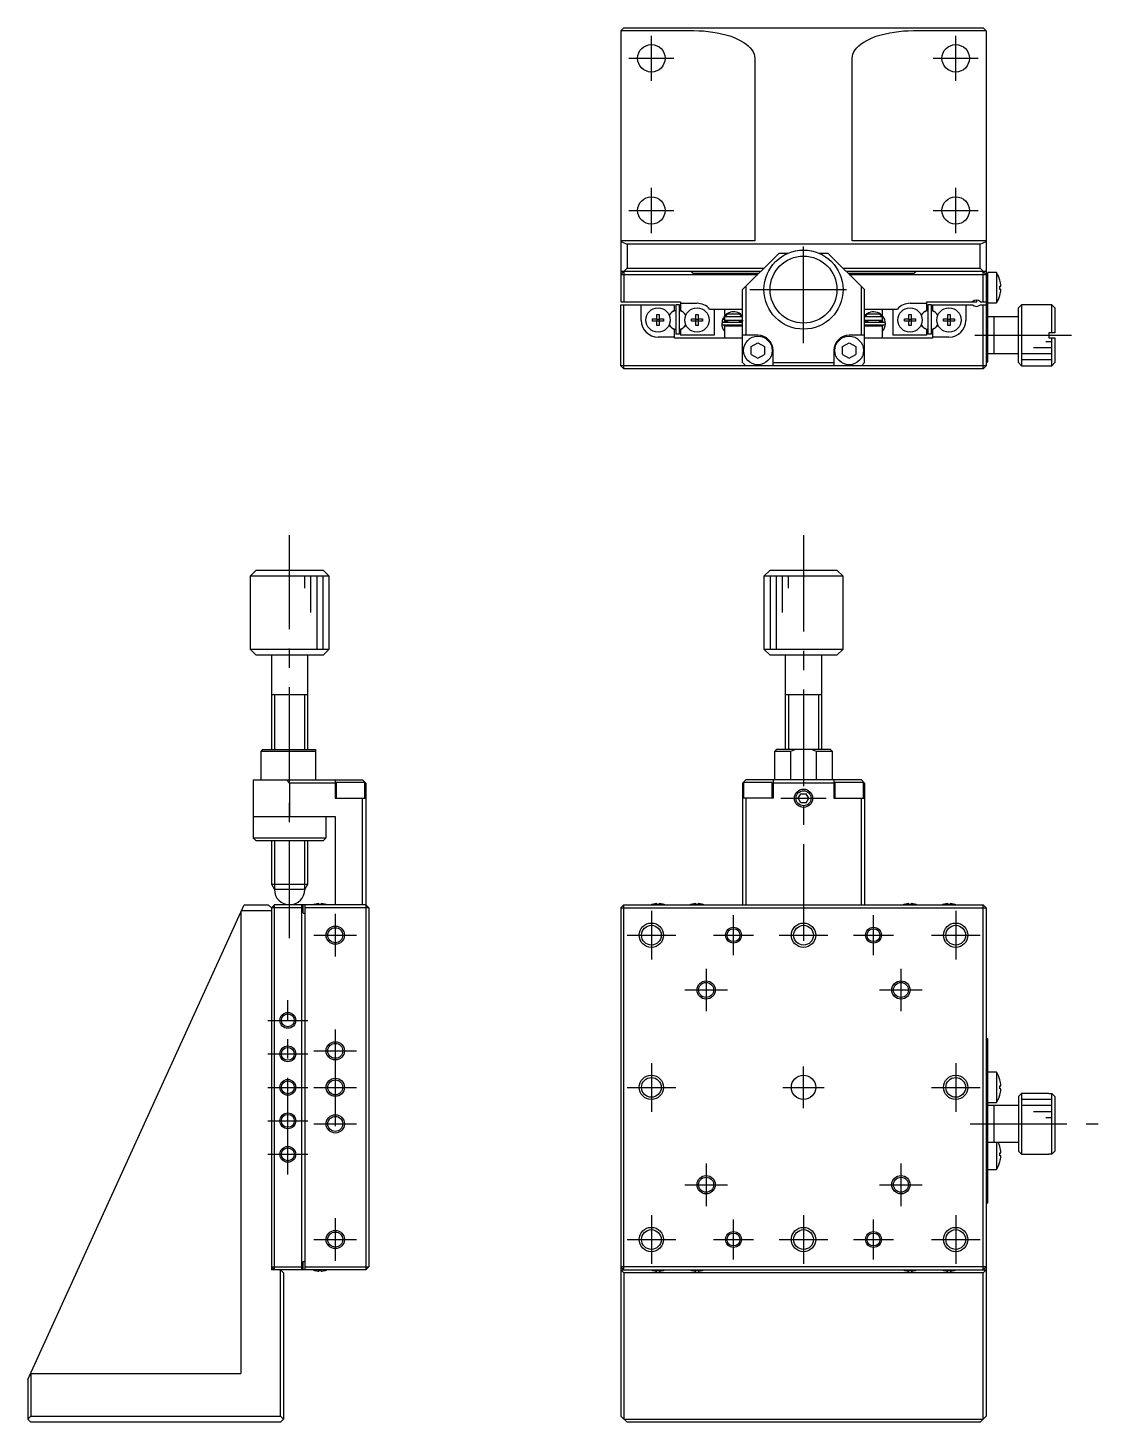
# Model space of a CAD drawing. Extents: x 0 to 390, y -8 to 351.
# Drawn here: x 0 to 175.8, y 121.7 to 350.7 of the extents above; entities that cross this region are included whole.
import ezdxf

# ---------------------------------------------------------------- set-up
doc = ezdxf.new("R2010")
doc.units = 0
doc.header["$LTSCALE"] = 0.5
doc.linetypes.add('CENTER', pattern=[50.8, 31.75, -6.35, 6.35, -6.35])
for name, color, linetype in [('MSM_CENTER', 1, 'CENTER'), ('MSM_CONTINUOUS', 7, 'CONTINUOUS'), ('MSM_NARROW', 5, 'CONTINUOUS')]:
    doc.layers.add(name, color=color, linetype=linetype)

msp = doc.modelspace()

# ---------------------------------------------------------------- linework, layer by layer
at = {"layer": 'MSM_CENTER'}
for p, q in [((102.431119, 342.035936), (102.431119, 349.435936)), ((152.431119, 342.035936), (152.431119, 349.435936)), ((98.731119, 345.735936), (106.131119, 345.735936)), ((148.731119, 345.735936), (156.131119, 345.735936)), ((102.431119, 317.035936), (102.431119, 324.435936)), ((152.431119, 317.035936), (152.431119, 324.435936)), ((98.731119, 320.735936), (106.131119, 320.735936)), ((148.731119, 320.735936), (156.131119, 320.735936)), ((127.431119, 298.935936), (127.431119, 316.535936)), ((118.631119, 307.735936), (136.231119, 307.735936)), ((155.581119, 300.235936), (173.081119, 300.235936)), ((43, 201.167013), (43, 267.417013)), ((127.431119, 267.417013), (127.431119, 197.667013)), ((123.731119, 224.167013), (131.131119, 224.167013)), ((50.5, 205.167013), (50.5, 198.167013)), ((102.431119, 205.667013), (102.431119, 197.667013)), ((115.931119, 198.367013), (115.931119, 204.967013)), ((138.931119, 198.367013), (138.931119, 204.967013)), ((152.431119, 205.667013), (152.431119, 197.667013)), ((47, 201.667013), (54, 201.667013)), ((98.431119, 201.667013), (106.431119, 201.667013)), ((112.631119, 201.667013), (119.231119, 201.667013)), ((123.431119, 201.667013), (131.431119, 201.667013)), ((135.631119, 201.667013), (142.231119, 201.667013)), ((148.431119, 201.667013), (156.431119, 201.667013)), ((111.431119, 196.167013), (111.431119, 189.167013)), ((143.431119, 196.167013), (143.431119, 189.167013)), ((107.931119, 192.667013), (114.931119, 192.667013)), ((139.931119, 192.667013), (146.931119, 192.667013)), ((42.7, 162.367013), (42.7, 190.967013)), ((39.4, 187.667013), (46, 187.667013)), ((50.5, 186.167013), (50.5, 167.167013)), ((39.4, 182.167013), (46, 182.167013)), ((47, 182.667013), (54, 182.667013)), ((102.431119, 180.667013), (102.431119, 172.667013)), ((127.431119, 173.267013), (127.431119, 180.067013)), ((152.431119, 180.667013), (152.431119, 172.667013)), ((39.4, 176.667013), (46, 176.667013)), ((47, 176.667013), (54, 176.667013)), ((98.431119, 176.667013), (106.431119, 176.667013)), ((124.031119, 176.667013), (130.831119, 176.667013)), ((148.431119, 176.667013), (156.431119, 176.667013)), ((39.4, 171.167013), (46, 171.167013)), ((47, 170.667013), (54, 170.667013)), ((154.831119, 170.667013), (175.831119, 170.667013)), ((39.4, 165.667013), (46, 165.667013)), ((111.431119, 164.167013), (111.431119, 157.167013)), ((143.431119, 164.167013), (143.431119, 157.167013)), ((107.931119, 160.667013), (114.931119, 160.667013)), ((139.931119, 160.667013), (146.931119, 160.667013)), ((50.5, 155.167013), (50.5, 148.167013)), ((102.431119, 155.667013), (102.431119, 147.667013)), ((115.931119, 148.367013), (115.931119, 154.967013)), ((127.431119, 155.667013), (127.431119, 147.667013)), ((138.931119, 148.367013), (138.931119, 154.967013)), ((152.431119, 155.667013), (152.431119, 147.667013)), ((47, 151.667013), (54, 151.667013)), ((98.431119, 151.667013), (106.431119, 151.667013)), ((112.631119, 151.667013), (119.231119, 151.667013)), ((123.431119, 151.667013), (131.431119, 151.667013)), ((135.631119, 151.667013), (142.231119, 151.667013)), ((148.431119, 151.667013), (156.431119, 151.667013))]:
    msp.add_line(p, q, dxfattribs=at)
at = {"layer": 'MSM_CONTINUOUS'}
for p, q in [((97.931119, 350.735936), (97.431119, 350.235936)), ((97.931119, 350.735936), (156.931119, 350.735936)), ((157.431119, 350.235936), (156.931113, 350.73593)), ((97.431119, 350.235936), (97.431119, 305.735936)), ((97.475392, 350.280209), (109.431119, 350.280209)), ((109.431119, 350.280209), (110.21571, 350.266161)), ((110.21571, 350.266161), (110.995463, 350.224102)), ((110.995463, 350.224102), (111.765572, 350.154292)), ((111.765572, 350.154292), (112.521289, 350.057161)), ((112.521289, 350.057161), (113.257953, 349.933308)), ((113.257953, 349.933308), (113.971024, 349.783497)), ((113.971024, 349.783497), (114.656104, 349.608652)), ((114.656104, 349.608652), (115.308971, 349.40985)), ((115.308971, 349.40985), (115.925599, 349.188316)), ((115.925599, 349.188316), (116.502186, 348.945418)), ((116.502186, 348.945418), (117.035178, 348.682652)), ((117.035178, 348.682652), (117.521289, 348.401638)), ((117.521289, 348.401638), (117.95752, 348.10411)), ((136.904717, 348.10411), (137.340949, 348.401638)), ((137.340949, 348.401638), (137.827059, 348.682652)), ((137.827059, 348.682652), (138.360051, 348.945418)), ((138.360051, 348.945418), (138.936638, 349.188316)), ((138.936638, 349.188316), (139.553266, 349.40985)), ((139.553266, 349.40985), (140.206133, 349.608652)), ((140.206133, 349.608652), (140.891214, 349.783497)), ((140.891214, 349.783497), (141.604284, 349.933308)), ((141.604284, 349.933308), (142.340949, 350.057161)), ((142.340949, 350.057161), (143.096665, 350.154292)), ((143.096665, 350.154292), (143.866774, 350.224102)), ((143.866774, 350.224102), (144.646528, 350.266161)), ((144.646528, 350.266161), (145.431119, 350.280209)), ((145.431119, 350.280209), (157.386845, 350.280209)), ((157.431119, 350.235936), (157.431119, 295.235936)), ((117.95752, 348.10411), (118.341184, 347.791901)), ((118.341184, 347.791901), (118.669914, 347.466936)), ((118.669914, 347.466936), (118.941684, 347.131218)), ((118.941684, 347.131218), (119.154818, 346.786819)), ((119.154818, 346.786819), (119.308002, 346.43586)), ((119.308002, 346.43586), (119.400292, 346.080505)), ((119.400292, 346.080505), (119.431119, 345.722947)), ((135.431119, 345.722947), (135.461945, 346.080505)), ((135.461945, 346.080505), (135.554235, 346.43586)), ((135.554235, 346.43586), (135.707419, 346.786819)), ((135.707419, 346.786819), (135.920553, 347.131218)), ((135.920553, 347.131218), (136.192323, 347.466936)), ((136.192323, 347.466936), (136.521053, 347.791901)), ((136.521053, 347.791901), (136.904717, 348.10411)), ((119.431119, 345.722947), (119.431119, 315.735936)), ((135.431119, 315.735936), (135.431119, 345.722947)), ((119.431119, 315.735936), (97.431119, 315.735936)), ((97.431119, 315.645014), (98.431119, 315.189288)), ((156.431119, 315.189288), (98.431119, 315.189288)), ((98.431119, 315.189288), (98.431119, 311.235936)), ((157.431119, 315.735936), (135.431119, 315.735936)), ((156.431119, 315.189288), (157.431119, 315.645014)), ((156.431119, 311.235936), (156.431119, 315.189288)), ((117.431119, 307.735936), (123.431119, 313.735936)), ((123.431119, 313.735936), (124.931119, 313.735936)), ((129.931119, 313.735936), (131.431119, 313.735936)), ((131.431119, 313.735936), (137.431119, 307.735936)), ((97.431119, 310.235936), (98.431119, 311.235936)), ((120.431119, 310.735936), (97.431119, 310.735936)), ((97.431119, 310.235936), (119.931119, 310.235936)), ((97.931119, 310.735936), (97.931119, 305.735936)), ((98.431119, 311.235936), (120.931119, 311.235936)), ((109.281119, 310.385936), (108.931119, 310.735936)), ((120.081119, 310.385936), (109.281119, 310.385936)), ((133.931119, 311.235936), (156.431119, 311.235936)), ((157.431119, 310.735936), (134.431119, 310.735936)), ((145.581119, 310.385936), (134.781119, 310.385936)), ((134.931119, 310.235936), (157.431119, 310.235936)), ((145.931119, 310.735936), (145.581119, 310.385936)), ((156.431119, 311.235936), (157.431119, 310.235936)), ((156.931119, 305.735936), (156.931119, 310.735936)), ((157.431119, 310.335936), (157.731119, 310.335936)), ((159.122776, 310.535936), (157.731119, 310.535936)), ((157.731119, 295.835936), (157.731119, 310.535936)), ((159.122776, 310.535936), (159.122776, 305.535936)), ((159.693699, 309.294525), (159.700554, 309.297868)), ((117.431119, 295.735936), (117.431119, 307.735936)), ((117.931119, 308.235936), (117.931119, 300.235936)), ((136.931119, 300.235936), (136.931119, 308.235936)), ((137.431119, 295.735936), (137.431119, 307.735936)), ((159.693699, 307.775936), (159.693699, 308.295936)), ((159.693699, 308.295936), (159.866071, 308.295936)), ((159.866071, 307.775936), (159.693699, 307.775936)), ((97.431119, 305.735936), (107.231119, 305.735936)), ((97.431119, 295.235936), (97.431119, 305.235936)), ((97.431119, 305.235936), (106.231119, 305.235936)), ((97.931119, 294.735936), (97.931119, 305.235936)), ((100.781119, 302.685936), (100.781119, 305.235936)), ((106.231119, 304.286741), (106.231119, 305.235936)), ((106.431119, 305.235936), (106.431119, 300.435936)), ((107.031119, 305.235936), (106.431119, 305.235936)), ((107.031119, 300.435936), (107.031119, 305.235936)), ((107.231119, 305.735936), (107.231119, 304.286741)), ((107.231119, 305.485936), (109.931119, 305.485936)), ((144.931119, 305.485936), (147.631119, 305.485936)), ((147.631119, 305.735936), (147.631119, 304.286741)), ((147.631119, 305.735936), (155.931119, 305.735936)), ((147.831119, 305.235936), (147.831119, 300.435936)), ((148.431119, 305.235936), (147.831119, 305.235936)), ((148.431119, 300.435936), (148.431119, 305.235936)), ((148.631119, 305.235936), (148.631119, 304.286741)), ((148.631119, 305.235936), (155.169681, 305.235936)), ((154.081119, 305.235936), (154.081119, 302.685936)), ((155.931119, 305.735936), (155.931119, 305.980923)), ((156.492556, 305.735936), (157.431119, 305.735936)), ((156.492556, 305.235936), (157.431119, 305.235936)), ((156.931119, 294.735936), (156.931119, 305.235936)), ((157.731119, 305.535936), (159.122776, 305.535936)), ((159.700554, 306.774003), (159.693699, 306.777346)), ((163.231119, 305.235936), (162.731119, 304.735936)), ((162.731119, 295.735936), (162.731119, 304.735936)), ((163.231119, 305.235936), (163.231119, 295.235936)), ((168.231119, 305.235936), (163.231119, 305.235936)), ((168.231119, 300.635936), (168.231119, 305.235936)), ((168.731119, 304.735936), (168.231119, 305.235936)), ((168.731119, 304.735936), (168.731119, 300.635936)), ((102.644757, 302.555936), (102.644757, 302.915936)), ((102.644757, 302.915936), (103.351119, 302.915936)), ((103.351119, 302.555936), (102.644757, 302.555936)), ((103.351119, 303.622297), (103.711119, 303.622297)), ((103.351119, 302.915936), (103.351119, 303.622297)), ((103.361491, 302.905563), (103.351119, 302.915936)), ((103.361491, 302.566308), (103.351119, 302.555936)), ((103.351119, 301.849574), (103.351119, 302.555936)), ((103.361491, 302.566308), (103.361491, 302.905563)), ((103.361491, 302.905563), (103.700746, 302.905563)), ((103.700746, 302.566308), (103.361491, 302.566308)), ((103.700746, 302.905563), (103.711119, 302.915936)), ((103.700746, 302.905563), (103.700746, 302.566308)), ((103.700746, 302.566308), (103.711119, 302.555936)), ((103.711119, 303.622297), (103.711119, 302.915936)), ((103.711119, 302.915936), (104.41748, 302.915936)), ((103.711119, 302.555936), (103.711119, 301.849574)), ((104.41748, 302.555936), (103.711119, 302.555936)), ((104.41748, 302.915936), (104.41748, 302.555936)), ((106.231119, 304.286741), (105.971023, 304.136575)), ((107.491214, 304.136575), (107.231119, 304.286741)), ((109.044757, 302.915936), (109.751119, 302.915936)), ((109.044757, 302.555936), (109.044757, 302.915936)), ((109.751119, 302.555936), (109.044757, 302.555936)), ((109.751119, 303.622297), (110.111119, 303.622297)), ((109.751119, 302.915936), (109.751119, 303.622297)), ((109.761491, 302.905563), (109.751119, 302.915936)), ((109.761491, 302.566308), (109.751119, 302.555936)), ((109.751119, 301.849574), (109.751119, 302.555936)), ((109.761491, 302.566308), (109.761491, 302.905563)), ((109.761491, 302.905563), (110.100746, 302.905563)), ((110.100746, 302.566308), (109.761491, 302.566308)), ((110.100746, 302.905563), (110.111119, 302.915936)), ((110.100746, 302.905563), (110.100746, 302.566308)), ((110.100746, 302.566308), (110.111119, 302.555936)), ((110.111119, 303.622297), (110.111119, 302.915936)), ((110.111119, 302.915936), (110.81748, 302.915936)), ((110.111119, 302.555936), (110.111119, 301.849574)), ((110.81748, 302.555936), (110.111119, 302.555936)), ((110.81748, 302.915936), (110.81748, 302.555936)), ((112.010181, 304.535936), (117.431119, 304.535936)), ((112.731119, 304.535936), (112.731119, 300.235936)), ((114.123422, 302.850982), (113.987463, 302.163528)), ((114.088613, 302.66982), (114.087533, 302.635594)), ((114.087533, 302.635594), (114.088165, 302.601358)), ((114.088165, 302.601358), (114.090508, 302.567195)), ((114.091402, 302.703952), (114.088613, 302.66982)), ((114.090508, 302.567195), (114.094555, 302.533189)), ((114.095895, 302.737907), (114.091402, 302.703952)), ((114.094555, 302.533189), (114.100297, 302.499423)), ((114.10208, 302.771602), (114.095895, 302.737907)), ((114.100297, 302.499423), (114.107719, 302.465979)), ((114.109943, 302.804953), (114.10208, 302.771602)), ((114.107719, 302.465979), (114.116805, 302.432939)), ((114.119466, 302.83788), (114.109943, 302.804953)), ((114.116805, 302.432939), (114.127532, 302.400384)), ((114.130625, 302.8703), (114.119466, 302.83788)), ((114.127532, 302.400384), (114.139874, 302.368394)), ((114.142679, 302.900467), (114.130625, 302.8703)), ((114.143102, 302.901196), (114.142679, 302.900467)), ((114.146469, 302.903236), (114.143102, 302.901196)), ((114.156489, 302.929627), (114.144672, 302.902633)), ((114.1487, 302.903727), (114.146469, 302.903236)), ((114.1475, 302.909333), (114.370918, 302.841632)), ((114.153122, 302.904056), (114.1487, 302.903727)), ((114.158666, 302.903852), (114.153122, 302.904056)), ((114.165298, 302.903115), (114.158666, 302.903852)), ((114.172971, 302.901852), (114.165298, 302.903115)), ((114.181636, 302.900069), (114.172971, 302.901852)), ((114.191235, 302.897779), (114.181636, 302.900069)), ((114.201703, 302.894998), (114.191235, 302.897779)), ((114.212971, 302.891743), (114.201703, 302.894998)), ((114.224965, 302.888037), (114.212971, 302.891743)), ((114.237604, 302.883903), (114.224965, 302.888037)), ((114.250805, 302.879371), (114.237604, 302.883903)), ((114.264479, 302.874468), (114.250805, 302.879371)), ((114.278536, 302.869229), (114.264479, 302.874468)), ((114.292882, 302.863689), (114.278536, 302.869229)), ((114.307421, 302.857883), (114.292882, 302.863689)), ((114.322058, 302.851851), (114.307421, 302.857883)), ((114.336694, 302.845632), (114.322058, 302.851851)), ((114.351232, 302.839269), (114.336694, 302.845632)), ((114.365576, 302.832803), (114.351232, 302.839269)), ((114.37963, 302.826278), (114.365576, 302.832803)), ((114.370918, 302.841632), (114.431125, 302.811438)), ((114.3933, 302.819736), (114.37963, 302.826278)), ((114.406497, 302.813222), (114.3933, 302.819736)), ((114.419131, 302.806778), (114.406497, 302.813222)), ((114.431119, 302.800448), (114.419131, 302.806778)), ((114.431119, 304.535936), (114.431119, 303.372551)), ((114.431119, 303.235936), (114.431119, 302.735936)), ((117.431119, 303.235936), (114.431119, 303.235936)), ((114.431119, 302.735936), (117.431119, 302.735936)), ((114.477557, 302.635876), (114.478186, 302.650941)), ((114.477699, 302.620803), (114.477557, 302.635876)), ((114.478611, 302.605759), (114.477699, 302.620803)), ((114.478186, 302.650941), (114.479583, 302.665956)), ((114.480289, 302.590786), (114.478611, 302.605759)), ((114.479583, 302.665956), (114.481747, 302.680881)), ((114.482728, 302.575922), (114.480289, 302.590786)), ((114.481747, 302.680881), (114.48467, 302.695678)), ((114.48592, 302.561206), (114.482728, 302.575922)), ((114.48467, 302.695678), (114.488346, 302.710308)), ((114.485435, 303.235936), (115.014604, 303.735936)), ((114.489855, 302.546676), (114.48592, 302.561206)), ((114.488346, 302.710308), (114.492762, 302.724731)), ((114.494521, 302.532369), (114.489855, 302.546676)), ((114.492762, 302.724731), (114.497906, 302.73891)), ((114.492924, 302.535936), (114.931119, 302.535936)), ((114.499905, 302.518322), (114.494521, 302.532369)), ((114.497906, 302.73891), (114.501313, 302.747231)), ((114.50599, 302.504569), (114.499905, 302.518322)), ((114.512759, 302.491145), (114.50599, 302.504569)), ((114.520193, 302.478082), (114.512759, 302.491145)), ((114.528271, 302.465413), (114.520193, 302.478082)), ((114.536971, 302.453167), (114.528271, 302.465413)), ((114.54627, 302.441374), (114.536971, 302.453167)), ((114.556143, 302.430061), (114.54627, 302.441374)), ((114.566563, 302.419254), (114.556143, 302.430061)), ((114.577505, 302.408978), (114.566563, 302.419254)), ((114.588939, 302.399257), (114.577505, 302.408978)), ((114.600838, 302.390112), (114.588939, 302.399257)), ((114.613172, 302.381563), (114.600838, 302.390112)), ((114.625909, 302.37363), (114.613172, 302.381563)), ((114.63902, 302.36633), (114.625909, 302.37363)), ((114.931119, 302.735936), (114.931119, 302.330936)), ((115.014604, 303.735936), (116.847634, 303.735936)), ((116.847634, 303.735936), (117.376802, 303.235936)), ((116.931119, 302.330936), (116.931119, 302.735936)), ((116.931119, 302.535936), (117.369303, 302.535936)), ((117.242933, 302.377635), (117.229975, 302.369988)), ((117.255502, 302.385912), (117.242933, 302.377635)), ((117.26765, 302.3948), (117.255502, 302.385912)), ((117.279347, 302.404279), (117.26765, 302.3948)), ((117.290563, 302.414327), (117.279347, 302.404279)), ((117.301268, 302.424922), (117.290563, 302.414327)), ((117.311434, 302.436039), (117.301268, 302.424922)), ((117.321035, 302.447651), (117.311434, 302.436039)), ((117.330045, 302.459733), (117.321035, 302.447651)), ((117.338438, 302.472253), (117.330045, 302.459733)), ((117.346192, 302.485182), (117.338438, 302.472253)), ((117.353286, 302.498487), (117.346192, 302.485182)), ((117.359698, 302.512136), (117.353286, 302.498487)), ((117.365412, 302.526094), (117.359698, 302.512136)), ((117.360924, 302.747231), (117.36669, 302.732686)), ((117.37041, 302.540325), (117.365412, 302.526094)), ((117.366328, 302.736093), (117.431405, 302.547571)), ((117.36669, 302.732686), (117.371506, 302.718425)), ((117.374678, 302.554793), (117.37041, 302.540325)), ((117.371506, 302.718425), (117.375591, 302.703932)), ((117.378204, 302.569459), (117.374678, 302.554793)), ((117.375591, 302.703932), (117.378934, 302.689246)), ((117.380977, 302.584285), (117.378204, 302.569459)), ((117.378934, 302.689246), (117.381525, 302.674404)), ((117.38299, 302.599233), (117.380977, 302.584285)), ((117.381525, 302.674404), (117.383355, 302.659445)), ((117.384237, 302.614263), (117.38299, 302.599233)), ((117.383355, 302.659445), (117.384419, 302.644409)), ((117.384713, 302.629335), (117.384237, 302.614263)), ((117.384419, 302.644409), (117.384713, 302.629335)), ((137.431119, 304.535936), (142.852056, 304.535936)), ((140.431119, 303.235936), (137.431119, 303.235936)), ((137.431119, 302.735936), (140.431119, 302.735936)), ((137.477557, 302.635876), (137.478186, 302.650941)), ((137.477699, 302.620803), (137.477557, 302.635876)), ((137.478611, 302.605759), (137.477699, 302.620803)), ((137.478186, 302.650941), (137.479583, 302.665956)), ((137.480289, 302.590786), (137.478611, 302.605759)), ((137.479583, 302.665956), (137.481747, 302.680881)), ((137.482728, 302.575922), (137.480289, 302.590786)), ((137.481747, 302.680881), (137.48467, 302.695678)), ((137.48592, 302.561206), (137.482728, 302.575922)), ((137.48467, 302.695678), (137.488346, 302.710308)), ((137.485435, 303.235936), (138.014604, 303.735936)), ((137.489855, 302.546676), (137.48592, 302.561206)), ((137.488346, 302.710308), (137.492762, 302.724731)), ((137.494521, 302.532369), (137.489855, 302.546676)), ((137.492762, 302.724731), (137.497906, 302.73891)), ((137.492924, 302.535936), (137.931119, 302.535936)), ((137.499905, 302.518322), (137.494521, 302.532369)), ((137.497906, 302.73891), (137.501313, 302.747231)), ((137.50599, 302.504569), (137.499905, 302.518322)), ((137.512759, 302.491145), (137.50599, 302.504569)), ((137.520193, 302.478082), (137.512759, 302.491145)), ((137.528271, 302.465413), (137.520193, 302.478082)), ((137.536971, 302.453167), (137.528271, 302.465413)), ((137.54627, 302.441374), (137.536971, 302.453167)), ((137.556143, 302.430061), (137.54627, 302.441374)), ((137.566563, 302.419254), (137.556143, 302.430061)), ((137.577505, 302.408978), (137.566563, 302.419254)), ((137.588939, 302.399257), (137.577505, 302.408978)), ((137.600838, 302.390112), (137.588939, 302.399257)), ((137.613172, 302.381563), (137.600838, 302.390112)), ((137.625909, 302.37363), (137.613172, 302.381563)), ((137.63902, 302.36633), (137.625909, 302.37363)), ((137.931119, 302.735936), (137.931119, 302.330936)), ((138.014604, 303.735936), (139.847634, 303.735936)), ((139.847634, 303.735936), (140.376802, 303.235936)), ((139.931119, 302.330936), (139.931119, 302.735936)), ((139.931119, 302.535936), (140.369303, 302.535936)), ((140.242933, 302.377635), (140.229975, 302.369988)), ((140.255502, 302.385912), (140.242933, 302.377635)), ((140.26765, 302.3948), (140.255502, 302.385912)), ((140.279347, 302.404279), (140.26765, 302.3948)), ((140.290563, 302.414327), (140.279347, 302.404279)), ((140.301268, 302.424922), (140.290563, 302.414327)), ((140.311434, 302.436039), (140.301268, 302.424922)), ((140.321035, 302.447651), (140.311434, 302.436039)), ((140.330045, 302.459733), (140.321035, 302.447651)), ((140.338438, 302.472253), (140.330045, 302.459733)), ((140.346192, 302.485182), (140.338438, 302.472253)), ((140.353286, 302.498487), (140.346192, 302.485182)), ((140.359698, 302.512136), (140.353286, 302.498487)), ((140.365412, 302.526094), (140.359698, 302.512136)), ((140.360924, 302.747231), (140.36669, 302.732686)), ((140.37041, 302.540325), (140.365412, 302.526094)), ((140.366328, 302.736093), (140.474808, 302.330978)), ((140.36669, 302.732686), (140.371506, 302.718425)), ((140.374678, 302.554793), (140.37041, 302.540325)), ((140.371506, 302.718425), (140.375591, 302.703932)), ((140.378204, 302.569459), (140.374678, 302.554793)), ((140.375591, 302.703932), (140.378934, 302.689246)), ((140.380977, 302.584285), (140.378204, 302.569459)), ((140.378934, 302.689246), (140.381525, 302.674404)), ((140.38299, 302.599233), (140.380977, 302.584285)), ((140.381525, 302.674404), (140.383355, 302.659445)), ((140.384237, 302.614263), (140.38299, 302.599233)), ((140.383355, 302.659445), (140.384419, 302.644409)), ((140.384713, 302.629335), (140.384237, 302.614263)), ((140.384419, 302.644409), (140.384713, 302.629335)), ((140.431119, 303.372181), (140.431119, 304.535936)), ((140.431119, 302.735936), (140.431119, 303.235936)), ((140.715338, 302.905774), (140.714781, 302.909123)), ((140.74094, 302.843581), (140.719559, 302.900467)), ((142.131119, 304.535936), (142.131119, 300.235936)), ((144.044757, 302.915936), (144.751119, 302.915936)), ((144.044757, 302.555936), (144.044757, 302.915936)), ((144.751119, 302.555936), (144.044757, 302.555936)), ((144.751119, 303.622297), (145.111119, 303.622297)), ((144.751119, 302.915936), (144.751119, 303.622297)), ((144.761491, 302.905563), (144.751119, 302.915936)), ((144.761491, 302.566308), (144.751119, 302.555936)), ((144.751119, 301.849574), (144.751119, 302.555936)), ((144.761491, 302.566308), (144.761491, 302.905563)), ((144.761491, 302.905563), (145.100746, 302.905563)), ((145.100746, 302.566308), (144.761491, 302.566308)), ((145.100746, 302.905563), (145.111119, 302.915936)), ((145.100746, 302.905563), (145.100746, 302.566308)), ((145.100746, 302.566308), (145.111119, 302.555936)), ((145.111119, 303.622297), (145.111119, 302.915936)), ((145.111119, 302.915936), (145.81748, 302.915936)), ((145.111119, 302.555936), (145.111119, 301.849574)), ((145.81748, 302.555936), (145.111119, 302.555936)), ((145.81748, 302.915936), (145.81748, 302.555936)), ((147.371023, 304.136575), (147.631119, 304.286741)), ((148.631119, 304.286741), (148.891214, 304.136575)), ((150.444757, 302.555936), (150.444757, 302.915936)), ((150.444757, 302.915936), (151.151119, 302.915936)), ((151.151119, 302.555936), (150.444757, 302.555936)), ((151.151119, 303.622297), (151.511119, 303.622297)), ((151.151119, 302.915936), (151.151119, 303.622297)), ((151.161491, 302.905563), (151.151119, 302.915936)), ((151.161491, 302.566308), (151.151119, 302.555936)), ((151.151119, 301.849574), (151.151119, 302.555936)), ((151.161491, 302.566308), (151.161491, 302.905563)), ((151.161491, 302.905563), (151.500746, 302.905563)), ((151.500746, 302.566308), (151.161491, 302.566308)), ((151.500746, 302.905563), (151.511119, 302.915936)), ((151.500746, 302.905563), (151.500746, 302.566308)), ((151.500746, 302.566308), (151.511119, 302.555936)), ((151.511119, 303.622297), (151.511119, 302.915936)), ((151.511119, 302.915936), (152.21748, 302.915936)), ((152.21748, 302.555936), (151.511119, 302.555936)), ((151.511119, 302.555936), (151.511119, 301.849574)), ((152.21748, 302.915936), (152.21748, 302.555936)), ((162.731119, 303.235936), (157.731119, 303.235936)), ((158.731119, 297.235936), (158.731119, 303.235936)), ((103.711119, 301.849574), (103.351119, 301.849574)), ((105.971023, 301.335296), (106.231119, 301.18513)), ((106.231119, 299.735936), (106.231119, 301.18513)), ((107.031119, 300.435936), (106.431119, 300.435936)), ((107.231119, 301.18513), (107.491214, 301.335296)), ((107.231119, 301.18513), (107.231119, 300.235936)), ((112.731119, 300.235936), (107.231119, 300.235936)), ((110.111119, 301.849574), (109.751119, 301.849574)), ((114.139874, 302.368394), (114.153802, 302.337047)), ((114.153802, 302.337047), (114.157494, 302.329388)), ((117.431119, 302.330936), (114.181119, 302.330936)), ((114.181119, 301.940936), (117.431119, 301.940936)), ((114.429988, 301.724345), (114.387436, 301.940912)), ((117.431119, 301.735936), (114.431119, 301.735936)), ((114.431119, 301.735936), (114.431119, 299.735936)), ((114.652471, 302.359679), (114.63902, 302.36633)), ((114.666232, 302.353691), (114.652471, 302.359679)), ((114.680269, 302.34838), (114.666232, 302.353691)), ((114.694548, 302.343758), (114.680269, 302.34838)), ((114.709036, 302.339833), (114.694548, 302.343758)), ((114.7237, 302.336616), (114.709036, 302.339833)), ((114.738503, 302.334113), (114.7237, 302.336616)), ((114.753413, 302.332329), (114.738503, 302.334113)), ((114.768393, 302.331269), (114.753413, 302.332329)), ((114.782618, 302.330936), (114.768393, 302.331269)), ((114.931119, 301.940936), (114.931119, 301.735936)), ((116.931119, 301.735936), (116.931119, 301.940936)), ((117.086314, 302.331011), (117.079619, 302.330936)), ((117.101319, 302.331707), (117.086314, 302.331011)), ((117.116274, 302.333129), (117.101319, 302.331707)), ((117.131146, 302.335274), (117.116274, 302.333129)), ((117.145898, 302.338138), (117.131146, 302.335274)), ((117.160496, 302.341715), (117.145898, 302.338138)), ((117.174906, 302.345998), (117.160496, 302.341715)), ((117.189092, 302.350978), (117.174906, 302.345998)), ((117.203022, 302.356645), (117.189092, 302.350978)), ((117.216661, 302.362986), (117.203022, 302.356645)), ((117.229975, 302.369988), (117.216661, 302.362986)), ((119.931119, 300.235936), (117.431119, 300.235936)), ((137.431119, 300.235936), (134.931119, 300.235936)), ((140.681119, 302.330936), (137.431119, 302.330936)), ((137.431119, 301.940936), (140.681119, 301.940936)), ((140.431119, 301.735936), (137.431119, 301.735936)), ((137.652471, 302.359679), (137.63902, 302.36633)), ((137.666232, 302.353691), (137.652471, 302.359679)), ((137.680269, 302.34838), (137.666232, 302.353691)), ((137.694548, 302.343758), (137.680269, 302.34838)), ((137.709036, 302.339833), (137.694548, 302.343758)), ((137.7237, 302.336616), (137.709036, 302.339833)), ((137.738503, 302.334113), (137.7237, 302.336616)), ((137.753413, 302.332329), (137.738503, 302.334113)), ((137.768393, 302.331269), (137.753413, 302.332329)), ((137.782618, 302.330936), (137.768393, 302.331269)), ((137.931119, 301.940936), (137.931119, 301.735936)), ((139.931119, 301.735936), (139.931119, 301.940936)), ((140.086314, 302.331011), (140.079619, 302.330936)), ((140.101319, 302.331707), (140.086314, 302.331011)), ((140.116274, 302.333129), (140.101319, 302.331707)), ((140.131146, 302.335274), (140.116274, 302.333129)), ((140.145898, 302.338138), (140.131146, 302.335274)), ((140.160496, 302.341715), (140.145898, 302.338138)), ((140.174906, 302.345998), (140.160496, 302.341715)), ((140.189092, 302.350978), (140.174906, 302.345998)), ((140.203022, 302.356645), (140.189092, 302.350978)), ((140.216661, 302.362986), (140.203022, 302.356645)), ((140.229975, 302.369988), (140.216661, 302.362986)), ((140.431119, 299.735936), (140.431119, 301.735936)), ((140.474484, 301.94088), (140.431205, 301.723502)), ((147.631119, 300.235936), (142.131119, 300.235936)), ((145.111119, 301.849574), (144.751119, 301.849574)), ((147.631119, 301.18513), (147.371023, 301.335296)), ((147.631119, 301.18513), (147.631119, 300.235936)), ((148.431119, 300.435936), (147.831119, 300.435936)), ((148.891214, 301.335296), (148.631119, 301.18513)), ((148.631119, 301.18513), (148.631119, 299.735936)), ((151.511119, 301.849574), (151.151119, 301.849574)), ((167.731119, 300.635936), (167.731119, 299.835936)), ((168.731119, 300.635936), (167.731119, 300.635936)), ((106.231119, 299.935936), (103.531119, 299.935936)), ((117.431119, 299.735936), (106.231119, 299.735936)), ((118.831119, 298.371021), (119.931119, 299.006106)), ((118.831119, 297.10085), (118.831119, 298.371021)), ((119.931119, 299.006106), (121.031119, 298.371021)), ((121.031119, 298.371021), (121.031119, 297.10085)), ((133.831119, 298.371021), (134.931119, 299.006106)), ((133.831119, 297.10085), (133.831119, 298.371021)), ((134.931119, 299.006106), (136.031119, 298.371021)), ((136.031119, 298.371021), (136.031119, 297.10085)), ((148.631119, 299.735936), (137.431119, 299.735936)), ((151.331119, 299.935936), (148.631119, 299.935936)), ((167.731119, 299.835936), (168.731119, 299.835936)), ((168.231119, 295.235936), (168.231119, 299.835936)), ((168.731119, 299.835936), (168.731119, 295.735936)), ((117.431119, 295.735936), (117.931119, 295.235936)), ((118.831119, 297.10085), (119.931119, 296.465765)), ((119.931119, 296.465765), (121.031119, 297.10085)), ((122.431119, 295.235936), (122.431119, 297.735936)), ((122.431119, 295.735936), (132.431119, 295.735936)), ((132.431119, 297.735936), (132.431119, 295.235936)), ((133.831119, 297.10085), (134.931119, 296.465765)), ((134.931119, 296.465765), (136.031119, 297.10085)), ((136.931119, 295.235936), (137.431119, 295.735936)), ((157.731119, 295.835936), (157.431119, 295.835936)), ((157.731119, 297.235936), (162.731119, 297.235936)), ((162.731119, 295.735936), (163.231119, 295.235936)), ((168.231119, 295.235936), (168.731119, 295.735936)), ((97.931119, 294.735936), (97.431119, 295.235936)), ((157.431119, 295.235936), (97.431119, 295.235936)), ((156.931119, 294.735936), (97.931119, 294.735936)), ((156.931119, 294.735936), (157.431119, 295.235936)), ((163.231119, 295.235936), (168.231119, 295.235936)), ((37.5, 261.667013), (36.5, 260.667013)), ((37.5, 261.667013), (48.5, 261.667013)), ((49.5, 260.667013), (48.5, 261.667013)), ((121.931119, 261.667013), (120.931119, 260.667013)), ((121.931119, 261.667013), (132.931119, 261.667013)), ((133.931119, 260.667013), (132.931119, 261.667013)), ((49.5, 260.667013), (36.5, 260.667013)), ((36.5, 260.667013), (36.5, 248.667013)), ((49.5, 248.667013), (49.5, 260.667013)), ((133.931119, 260.667013), (120.931119, 260.667013)), ((120.931119, 260.667013), (120.931119, 248.667013)), ((133.931119, 248.667013), (133.931119, 260.667013)), ((36.5, 248.667013), (37.5, 247.667013)), ((36.5, 248.667013), (49.5, 248.667013)), ((48.5, 247.667013), (37.5, 247.667013)), ((40, 247.667013), (40, 232.167013)), ((46, 232.167013), (46, 247.667013)), ((48.5, 247.667013), (49.5, 248.667013)), ((120.931119, 248.667013), (121.931119, 247.667013)), ((120.931119, 248.667013), (133.931119, 248.667013)), ((132.931119, 247.667013), (121.931119, 247.667013)), ((124.431119, 247.667013), (124.431119, 232.167032)), ((130.431119, 232.167032), (130.431119, 247.667013)), ((132.931119, 247.667013), (133.931119, 248.667013)), ((46.000005, 241.167013), (39.999995, 241.167013)), ((130.431124, 241.167013), (124.431114, 241.167013)), ((38.55, 232.167013), (38.25, 231.867013)), ((47.25, 231.867013), (38.25, 231.867013)), ((38.25, 231.867013), (38.25, 227.167013)), ((38.55, 232.167013), (47.25, 232.167013)), ((47.25, 232.167013), (47.25, 227.167013)), ((122.981119, 232.167013), (122.681119, 231.867013)), ((125.309798, 231.867013), (122.681119, 231.867013)), ((122.681119, 231.867013), (122.681119, 227.167013)), ((131.881119, 232.167013), (122.981119, 232.167013)), ((126.112028, 232.167013), (125.309798, 231.867013)), ((125.309798, 231.867013), (125.309798, 227.167013)), ((129.552439, 231.867013), (128.750209, 232.167013)), ((132.181119, 231.867013), (129.552439, 231.867013)), ((129.552439, 227.167013), (129.552439, 231.867013)), ((132.181119, 231.867013), (131.881119, 232.167013)), ((132.181119, 227.167013), (132.181119, 231.867013)), ((37, 227.167013), (37, 217.667013)), ((37, 227.167013), (55, 227.167013)), ((43, 226.667013), (42.5, 227.167013)), ((50.5, 227.167013), (50.5, 224.167013)), ((55.5, 226.667013), (55, 227.167013)), ((117.431119, 226.667013), (117.931119, 227.167013)), ((136.931119, 227.167013), (117.931119, 227.167013)), ((122.431119, 227.167013), (122.431119, 224.167013)), ((132.431119, 227.167013), (132.431119, 224.167013)), ((137.431119, 226.667013), (136.931119, 227.167013)), ((43, 226.667013), (43, 221.167013)), ((50.5, 226.667013), (43, 226.667013)), ((55.35, 226.767013), (50.65, 226.767013)), ((50.65, 226.767013), (50.65, 224.167013)), ((55.35, 224.167013), (55.35, 226.767013)), ((55.5, 226.667013), (55.5, 146.667013)), ((117.431119, 226.667013), (117.431119, 206.667013)), ((117.581119, 226.767013), (117.581119, 224.167013)), ((122.281119, 226.767013), (117.581119, 226.767013)), ((122.281119, 224.167013), (122.281119, 226.767013)), ((132.431119, 226.667013), (122.431119, 226.667013)), ((126.565093, 224.167013), (126.998106, 224.917013)), ((126.998106, 224.917013), (127.864131, 224.917013)), ((128.297144, 224.167013), (127.864131, 224.917013)), ((132.581119, 226.767013), (132.581119, 224.167013)), ((137.281119, 226.767013), (132.581119, 226.767013)), ((137.281119, 224.167013), (137.281119, 226.767013)), ((137.431119, 226.667013), (137.431119, 206.667013)), ((50.5, 224.167013), (55.5, 224.167013)), ((55, 206.667013), (55, 224.167013)), ((122.431119, 224.167013), (117.431119, 224.167013)), ((117.931119, 224.167013), (117.931119, 206.667013)), ((126.998106, 223.417013), (126.565093, 224.167013)), ((127.864131, 223.417013), (126.998106, 223.417013)), ((127.864131, 223.417013), (128.297144, 224.167013)), ((132.431119, 224.167013), (137.431119, 224.167013)), ((136.931119, 206.667013), (136.931119, 224.167013)), ((37, 221.167013), (50.5, 221.167013)), ((49, 217.667013), (49, 221.167013)), ((50.5, 221.167013), (50.5, 206.667013)), ((37, 217.667013), (49, 217.667013)), ((37, 217.667013), (37.5, 217.167013)), ((48.5, 217.167013), (49, 217.667013)), ((48.5, 217.167013), (37.5, 217.167013)), ((40, 217.167013), (40, 210.033038)), ((46, 210.033038), (46, 217.167013)), ((40, 210.033038), (40.5, 209.167013)), ((40, 210.033038), (46, 210.033038)), ((45.5, 209.167013), (40.5, 209.167013)), ((45.5, 209.167013), (46, 210.033038)), ((0, 128.667013), (35.546631, 206.66702)), ((35.546647, 206.667013), (39.5, 206.667013)), ((40, 206.167013), (39.5, 206.667013)), ((40, 206.167013), (40.5, 206.667013)), ((40, 206.167013), (40, 146.667013)), ((45, 206.167013), (40, 206.167013)), ((55.5, 206.667013), (40.5, 206.667013)), ((40.5, 146.667013), (40.5, 206.667013)), ((45, 146.667013), (45, 206.667013)), ((45.25, 205.267013), (45.25, 206.667013)), ((45.5, 206.667013), (45.5, 146.667013)), ((56, 206.167013), (45.5, 206.167013)), ((47.113638, 206.736534), (47.111384, 206.741157)), ((47.82, 206.736534), (47.82, 206.856872)), ((48.18, 206.736534), (47.82, 206.736534)), ((48.18, 206.856872), (48.18, 206.736534)), ((48.888616, 206.741157), (48.886361, 206.736534)), ((56, 206.167013), (55.5, 206.667013)), ((56, 206.167013), (56, 147.167013)), ((97.431119, 206.167013), (97.931119, 206.667013)), ((97.431119, 206.167013), (97.431119, 122.667013)), ((97.431119, 206.167013), (157.431119, 206.167013)), ((97.931119, 206.667013), (156.931119, 206.667013)), ((97.931119, 146.667013), (97.931119, 206.667013)), ((102.644757, 206.736534), (102.642503, 206.741157)), ((103.351119, 206.736534), (103.351119, 206.856872)), ((103.711119, 206.736534), (103.351119, 206.736534)), ((103.711119, 206.856872), (103.711119, 206.736534)), ((104.419735, 206.741157), (104.41748, 206.736534)), ((109.044757, 206.736534), (109.042503, 206.741157)), ((109.751119, 206.736534), (109.751119, 206.856872)), ((110.111119, 206.736534), (109.751119, 206.736534)), ((110.111119, 206.856872), (110.111119, 206.736534)), ((110.819735, 206.741157), (110.81748, 206.736534)), ((144.044757, 206.736534), (144.042503, 206.741157)), ((144.751119, 206.736534), (144.751119, 206.856872)), ((145.111119, 206.736534), (144.751119, 206.736534)), ((145.111119, 206.856872), (145.111119, 206.736534)), ((145.819735, 206.741157), (145.81748, 206.736534)), ((150.444757, 206.736534), (150.442503, 206.741157)), ((151.151119, 206.736534), (151.151119, 206.856872)), ((151.511119, 206.736534), (151.151119, 206.736534)), ((151.511119, 206.856872), (151.511119, 206.736534)), ((152.219735, 206.741157), (152.21748, 206.736534)), ((157.431119, 206.167013), (156.931119, 206.667013)), ((156.931119, 146.667013), (156.931119, 206.667013)), ((157.431119, 206.167013), (157.431119, 122.667013)), ((35, 205.467503), (35, 129.667013)), ((40, 205.667013), (35.090921, 205.667013)), ((45.25, 205.267013), (45.5, 205.267013)), ((157.431119, 184.667013), (157.731119, 184.667013)), ((157.731119, 157.667013), (157.731119, 184.667013)), ((159.122776, 179.167013), (157.731119, 179.167013)), ((159.122776, 179.167013), (159.122776, 174.167013)), ((159.693699, 177.925602), (159.700554, 177.928946)), ((159.693699, 176.927013), (159.866071, 176.927013)), ((159.693699, 176.407013), (159.693699, 176.927013)), ((159.866071, 176.407013), (159.693699, 176.407013)), ((157.731119, 174.167013), (159.122776, 174.167013)), ((159.700554, 175.40508), (159.693699, 175.408423)), ((163.231119, 175.667013), (162.731119, 175.167013)), ((162.731119, 175.167013), (162.731119, 166.167013)), ((163.231119, 175.667013), (163.231119, 165.667013)), ((167.731119, 175.667013), (163.231119, 175.667013)), ((167.731119, 175.667013), (167.731119, 175.650987)), ((167.731119, 175.650987), (168.231119, 175.650987)), ((168.231119, 165.683038), (168.231119, 175.650987)), ((168.231119, 175.650987), (168.731119, 175.1492)), ((168.731119, 175.1492), (168.731119, 166.184826)), ((162.731119, 173.667013), (157.731119, 173.667013)), ((158.731119, 167.667013), (158.731119, 173.667013)), ((157.731119, 167.667013), (162.731119, 167.667013)), ((159.122776, 167.667013), (159.122776, 163.167013)), ((159.693699, 166.925602), (159.700554, 166.928946)), ((159.693699, 165.927013), (159.866071, 165.927013)), ((159.693699, 165.407013), (159.693699, 165.927013)), ((159.866071, 165.407013), (159.693699, 165.407013)), ((162.731119, 166.167013), (163.231119, 165.667013)), ((163.231119, 165.667013), (167.731119, 165.667013)), ((167.731119, 165.683038), (167.731119, 165.667013)), ((168.231119, 165.683038), (167.731119, 165.683038)), ((168.731119, 166.184826), (168.231119, 165.683038)), ((157.731119, 163.167013), (159.122776, 163.167013)), ((159.700554, 164.40508), (159.693699, 164.408423)), ((157.731119, 157.667013), (157.431119, 157.667013)), ((40.5, 146.667013), (40, 147.167013)), ((40, 147.167013), (45, 147.167013)), ((55.5, 146.667013), (40, 146.667013)), ((41.5, 122.667013), (41.5, 146.667013)), ((41.5, 146.667013), (42, 146.167013)), ((45.25, 148.067013), (45.5, 148.067013)), ((45.25, 146.667013), (45.25, 148.067013)), ((45.5, 147.167013), (56, 147.167013)), ((55.5, 146.667013), (56, 147.167013)), ((97.931119, 146.667013), (97.431119, 147.167013)), ((157.431119, 147.167013), (97.431119, 147.167013)), ((97.431119, 146.667013), (97.931119, 146.167013)), ((97.431119, 146.667013), (157.431119, 146.667013)), ((156.931119, 146.667013), (157.431119, 147.167013)), ((156.931119, 146.167013), (157.431119, 146.667013)), ((42, 146.167013), (42, 122.167013)), ((47.111384, 146.592869), (47.113638, 146.597491)), ((47.82, 146.597491), (48.18, 146.597491)), ((47.82, 146.477154), (47.82, 146.597491)), ((48.18, 146.477154), (48.18, 146.597491)), ((48.886361, 146.597491), (48.888616, 146.592869)), ((156.931119, 146.167013), (97.931119, 146.167013)), ((97.931119, 146.167013), (97.931119, 122.167013)), ((102.642503, 146.592869), (102.644757, 146.597491)), ((103.351119, 146.597491), (103.711119, 146.597491)), ((103.351119, 146.477154), (103.351119, 146.597491)), ((103.711119, 146.477154), (103.711119, 146.597491)), ((104.41748, 146.597491), (104.419735, 146.592869)), ((109.042503, 146.592869), (109.044757, 146.597491)), ((109.751119, 146.597491), (110.111119, 146.597491)), ((109.751119, 146.477154), (109.751119, 146.597491)), ((110.111119, 146.477154), (110.111119, 146.597491)), ((110.81748, 146.597491), (110.819735, 146.592869)), ((144.042503, 146.592869), (144.044757, 146.597491)), ((144.751119, 146.597491), (145.111119, 146.597491)), ((144.751119, 146.477154), (144.751119, 146.597491)), ((145.111119, 146.477154), (145.111119, 146.597491)), ((145.81748, 146.597491), (145.819735, 146.592869)), ((150.442503, 146.592869), (150.444757, 146.597491)), ((151.151119, 146.597491), (151.511119, 146.597491)), ((151.151119, 146.477154), (151.151119, 146.597491)), ((151.511119, 146.477154), (151.511119, 146.597491)), ((152.21748, 146.597491), (152.219735, 146.592869)), ((156.931119, 122.167013), (156.931119, 146.167013)), ((0, 128.667013), (0, 122.167013)), ((0.455726, 129.667013), (35, 129.667013)), ((0.5, 129.667013), (0.5, 122.667013)), ((0.5, 122.667013), (0, 122.167013)), ((0.5, 121.667013), (0, 122.167013)), ((0.5, 122.667013), (41.5, 122.667013)), ((41.5, 121.667013), (0.5, 121.667013)), ((42, 122.167013), (41.5, 122.667013)), ((41.5, 121.667013), (42, 122.167013)), ((97.431119, 122.667013), (98.431119, 121.667013)), ((97.931119, 122.167013), (156.931119, 122.167013)), ((156.431119, 121.667013), (98.431119, 121.667013)), ((157.431119, 122.667013), (156.431119, 121.667013))]:
    msp.add_line(p, q, dxfattribs=at)
for centre, radius in [((102.431119, 345.735936), 2.25), ((152.431119, 345.735936), 2.25), ((102.431119, 320.735936), 2.25), ((152.431119, 320.735936), 2.25), ((127.431119, 307.735936), 6.5), ((127.431119, 307.735936), 5.5), ((103.531119, 302.735936), 2), ((109.931119, 302.735936), 2), ((144.931119, 302.735936), 2), ((151.331119, 302.735936), 2), ((119.931119, 297.735936), 2.35), ((134.931119, 297.735936), 2.35), ((127.431119, 224.167013), 1.5), ((50.5, 201.667013), 1.2295), ((102.431119, 201.667013), 1.621), ((115.931119, 201.667013), 1.0565), ((127.431119, 201.667013), 1.621), ((138.931119, 201.667013), 1.0565), ((152.431119, 201.667013), 1.621), ((111.431119, 192.667013), 1.2295), ((143.431119, 192.667013), 1.2295), ((42.7, 187.667013), 1.0565), ((50.5, 182.667013), 1.2295), ((42.7, 182.167013), 1.0565), ((42.7, 176.667013), 1.0565), ((50.5, 176.667013), 1.2295), ((102.431119, 176.667013), 1.621), ((127.431119, 176.667013), 2), ((152.431119, 176.667013), 1.621), ((42.7, 171.167013), 1.0565), ((50.5, 170.667013), 1.2295), ((42.7, 165.667013), 1.0565), ((111.431119, 160.667013), 1.2295), ((143.431119, 160.667013), 1.2295), ((50.5, 151.667013), 1.2295), ((102.431119, 151.667013), 1.621), ((115.931119, 151.667013), 1.0565), ((127.431119, 151.667013), 1.621), ((138.931119, 151.667013), 1.0565), ((152.431119, 151.667013), 1.621)]:
    msp.add_circle(centre, radius, dxfattribs=at)
for centre, radius, start, end in [((155.381119, 308.035936), 4.5, 16.285843, 33.748989), ((155.381119, 308.035936), 4.492483, 3.317816, 16.26943), ((155.381119, 308.035936), 4.492483, 343.73057, 356.682184), ((109.931119, 302.735936), 2.75, 40.885193, 90), ((144.931119, 302.735936), 2.75, 90, 139.114807), ((155.831119, 304.985936), 1, 48.590378, 131.409622), ((155.831119, 305.985936), 1, 228.590378, 311.409622), ((155.381119, 308.035936), 4.5, 326.251011, 343.714157), ((103.531119, 302.685936), 2.75, 180, 270), ((106.846023, 302.621031), 1.75, 120, 148.118467), ((106.731118, 302.735936), 1.5875, 100.893016, 149.566737), ((106.731118, 302.735936), 1.5875, 30.433182, 79.10691), ((106.616214, 302.621031), 1.75, 31.881533, 60), ((115.931081, 302.135949), 1.943996, 39.484051, 156.849596), ((138.931282, 302.136174), 1.943719, 0.718569, 140.521477), ((148.246023, 302.621031), 1.75, 120, 148.118467), ((148.131118, 302.735936), 1.5875, 100.893016, 149.566737), ((148.131118, 302.735936), 1.5875, 30.433182, 79.10691), ((148.016214, 302.621031), 1.75, 31.881533, 60), ((151.331119, 302.685936), 2.75, 270, 0), ((106.846023, 302.85084), 1.75, 211.881533, 240), ((106.731118, 302.735936), 1.5875, 210.433263, 259.106984), ((106.731118, 302.735936), 1.5875, 280.89309, 329.566818), ((106.616214, 302.85084), 1.75, 300, 328.118467), ((114.181119, 302.135936), 0.195, 90, 270), ((115.93629, 302.137763), 1.949107, 180.724667, 219.426223), ((119.931119, 297.735936), 2.5, 0, 90), ((134.931119, 297.735936), 2.5, 90, 180), ((138.934953, 302.134856), 1.939975, 320.469098, 359.286231), ((140.681119, 302.135936), 0.195, 270, 90), ((148.246023, 302.85084), 1.75, 211.881533, 240), ((148.131118, 302.735936), 1.5875, 210.433263, 259.106984), ((148.131118, 302.735936), 1.5875, 280.89309, 329.566818), ((148.016214, 302.85084), 1.75, 300, 328.118467), ((43, 209.167013), 2.5, 180, 0), ((48, 203.667013), 3.2, 106.122533, 110.364135), ((48, 203.667013), 3.194933, 93.229709, 106.106712), ((48, 203.667013), 3.194933, 73.893288, 86.770291), ((48, 203.667013), 3.2, 69.635865, 73.877467), ((103.531119, 203.667013), 3.2, 106.122533, 110.364135), ((103.531119, 203.667013), 3.194933, 93.229709, 106.106712), ((103.531119, 203.667013), 3.194933, 73.893288, 86.770291), ((103.531119, 203.667013), 3.2, 69.635865, 73.877467), ((109.931119, 203.667013), 3.2, 106.122533, 110.364135), ((109.931119, 203.667013), 3.194933, 93.229709, 106.106712), ((109.931119, 203.667013), 3.194933, 73.893288, 86.770291), ((109.931119, 203.667013), 3.2, 69.635865, 73.877467), ((144.931119, 203.667013), 3.2, 106.122533, 110.364135), ((144.931119, 203.667013), 3.194933, 93.229709, 106.106712), ((144.931119, 203.667013), 3.194933, 73.893288, 86.770291), ((144.931119, 203.667013), 3.2, 69.635865, 73.877467), ((151.331119, 203.667013), 3.2, 106.122533, 110.364135), ((151.331119, 203.667013), 3.194933, 93.229709, 106.106712), ((151.331119, 203.667013), 3.194933, 73.893288, 86.770291), ((151.331119, 203.667013), 3.2, 69.635865, 73.877467), ((155.381119, 176.667013), 4.5, 16.285843, 33.748989), ((155.381119, 176.667013), 4.492483, 3.317816, 16.26943), ((155.381119, 176.667013), 4.492483, 343.73057, 356.682184), ((155.381119, 176.667013), 4.5, 326.251011, 343.714157), ((155.381119, 165.667013), 4.5, 16.285843, 26.3878), ((155.381119, 165.667013), 4.492483, 3.317816, 16.26943), ((155.381119, 165.667013), 4.492483, 343.73057, 356.682184), ((155.381119, 165.667013), 4.5, 326.251011, 343.714157), ((48, 149.667013), 3.2, 249.635865, 253.877467), ((48, 149.667013), 3.2, 286.122533, 290.364135), ((103.531119, 149.667013), 3.2, 249.635865, 253.877467), ((103.531119, 149.667013), 3.2, 286.122533, 290.364135), ((109.931119, 149.667013), 3.2, 249.635865, 253.877467), ((109.931119, 149.667013), 3.2, 286.122533, 290.364135), ((144.931119, 149.667013), 3.2, 249.635865, 253.877467), ((144.931119, 149.667013), 3.2, 286.122533, 290.364135), ((151.331119, 149.667013), 3.2, 249.635865, 253.877467), ((151.331119, 149.667013), 3.2, 286.122533, 290.364135), ((48, 149.667013), 3.194933, 253.893288, 266.770291), ((48, 149.667013), 3.194933, 273.229709, 286.106712), ((103.531119, 149.667013), 3.194933, 253.893288, 266.770291), ((103.531119, 149.667013), 3.194933, 273.229709, 286.106712), ((109.931119, 149.667013), 3.194933, 253.893288, 266.770291), ((109.931119, 149.667013), 3.194933, 273.229709, 286.106712), ((144.931119, 149.667013), 3.194933, 253.893288, 266.770291), ((144.931119, 149.667013), 3.194933, 273.229709, 286.106712), ((151.331119, 149.667013), 3.194933, 253.893288, 266.770291), ((151.331119, 149.667013), 3.194933, 273.229709, 286.106712)]:
    msp.add_arc(centre, radius, start, end, dxfattribs=at)
at = {"layer": 'MSM_NARROW'}
for p, q in [((165.231119, 298.235936), (168.231119, 298.235936)), ((167.231119, 299.235936), (168.231119, 299.235936)), ((163.231119, 297.235936), (168.231119, 297.235936)), ((163.231119, 296.235936), (168.231119, 296.235936)), ((45.5, 258.667013), (45.5, 260.667013)), ((46.5, 254.667013), (46.5, 260.667013)), ((47.5, 248.667013), (47.5, 260.667013)), ((48.5, 248.667013), (48.5, 260.667013)), ((121.931119, 260.667013), (121.931119, 248.667013)), ((122.931119, 260.667013), (122.931119, 248.667013)), ((123.931119, 260.667013), (123.931119, 254.667013)), ((124.931119, 260.667013), (124.931119, 258.667013)), ((40.5415, 241.167013), (40.5415, 232.167013)), ((45.4585, 241.167013), (45.4585, 232.167013)), ((124.972619, 241.167013), (124.972619, 232.167013)), ((129.889619, 241.167013), (129.889619, 232.167013)), ((40.5415, 217.167013), (40.5415, 209.167013)), ((45.4585, 217.167013), (45.4585, 209.167013)), ((168.231119, 174.667013), (163.231119, 174.667013)), ((168.231119, 173.667013), (163.231119, 173.667013)), ((168.231119, 172.667013), (165.231119, 172.667013)), ((168.231119, 171.667013), (167.231119, 171.667013))]:
    msp.add_line(p, q, dxfattribs=at)
for centre, radius in [((127.431119, 224.167013), 1.2295), ((50.5, 201.667013), 1.5), ((102.431119, 201.667013), 2), ((115.931119, 201.667013), 1.3), ((127.431119, 201.667013), 2), ((138.931119, 201.667013), 1.3), ((152.431119, 201.667013), 2), ((111.431119, 192.667013), 1.5), ((143.431119, 192.667013), 1.5), ((42.7, 187.667013), 1.3), ((42.7, 182.167013), 1.3), ((50.5, 182.667013), 1.5), ((42.7, 176.667013), 1.3), ((50.5, 176.667013), 1.5), ((102.431119, 176.667013), 2), ((152.431119, 176.667013), 2), ((42.7, 171.167013), 1.3), ((50.5, 170.667013), 1.5), ((42.7, 165.667013), 1.3), ((111.431119, 160.667013), 1.5), ((143.431119, 160.667013), 1.5), ((102.431119, 151.667013), 2), ((127.431119, 151.667013), 2), ((152.431119, 151.667013), 2), ((50.5, 151.667013), 1.5), ((115.931119, 151.667013), 1.3), ((138.931119, 151.667013), 1.3)]:
    msp.add_circle(centre, radius, dxfattribs=at)

doc.saveas('drawing.dxf')
